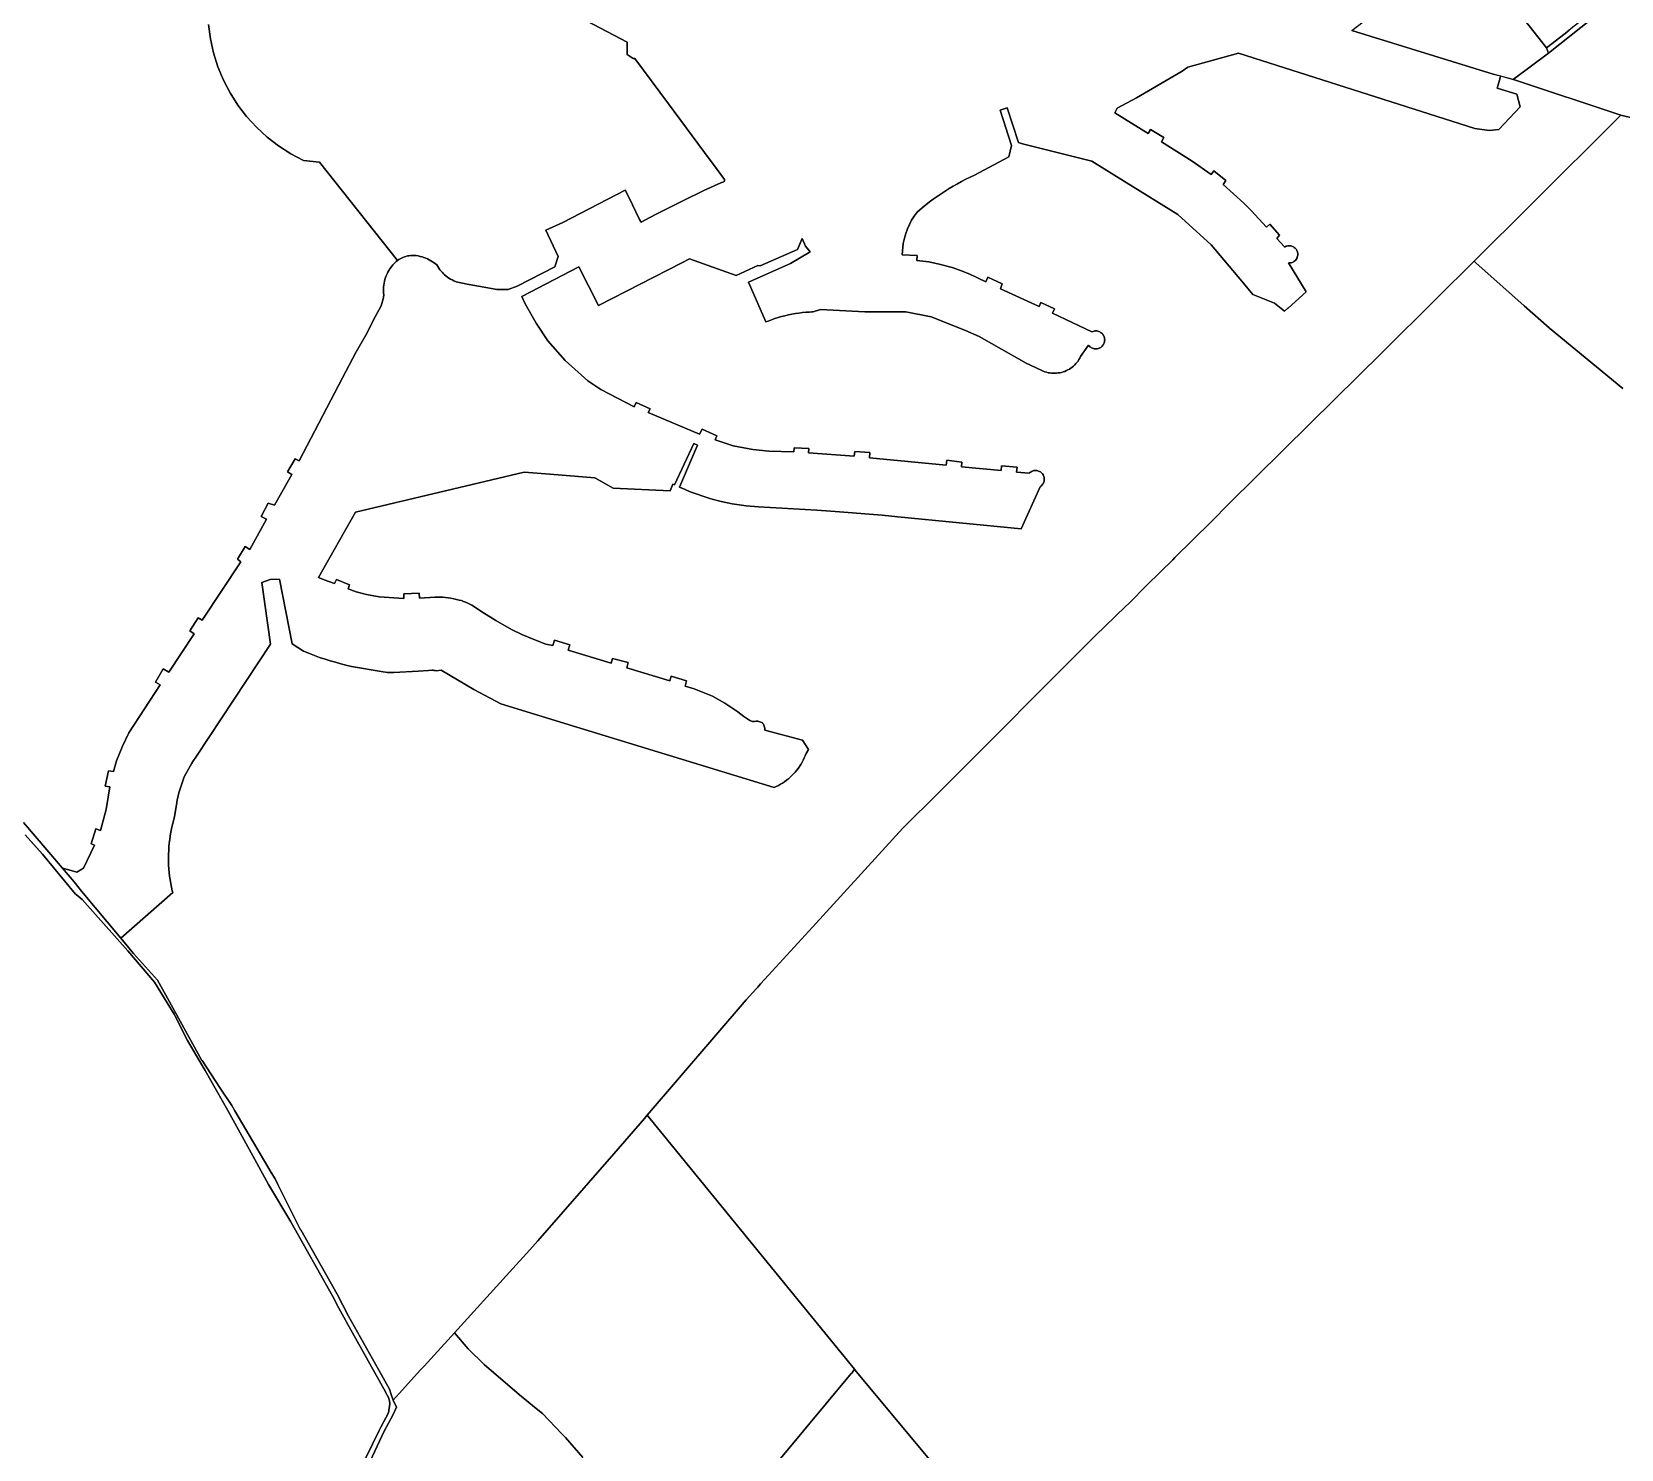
# Model space of a CAD drawing. Header units: metres. Extents: x 3 to 1005126, y 39 to 4383651.
# Drawn here: x 484757 to 486388, y 4368350 to 4369805 of the extents above; entities that cross this region are included whole.
import ezdxf

# ---------------------------------------------------------------- set-up
doc = ezdxf.new("R2010")
doc.units = ezdxf.units.M
doc.header["$MEASUREMENT"] = 0
doc.layers.add('TM_Llucmajor', color=7, linetype='Continuous')

msp = doc.modelspace()

# ---------------------------------------------------------------- linework, layer by layer
at = {"layer": 'TM_Llucmajor', "linetype": 'Continuous', "flags": 128}
for points in [[(486310.7, 4369788.2), (486227.1, 4369895.1), (486269.2, 4369927.7), (486320.8, 4369860.7), (486351.9, 4369820.5), (486334.1, 4369806.5), (486329.9, 4369803.2), (486310.7, 4369788.2)], [(486256.1, 4369761.5), (486111.1, 4369806), (486227.1, 4369895.1), (486310.7, 4369788.2), (486312.8, 4369782.8), (486276.8, 4369755.9), (486256.1, 4369761.5)], [(486445.4, 4369735.8), (486412.4, 4369713), (486387, 4369719.2), (486277.9, 4369755.6), (486276.8, 4369755.9), (486312.8, 4369782.8), (486357.8, 4369818.5), (486398.7, 4369847.5), (486439.6, 4369879.6), (486443.5, 4369875), (486514.4, 4369791.9), (486484.6, 4369768.3), (486460.3, 4369749.1), (486447, 4369738.7), (486445.4, 4369735.8)], [(486263.7, 4369759.5), (486276.8, 4369755.9), (486277.9, 4369755.6), (486387, 4369719.2), (486294.4, 4369626.8), (486236.7, 4369569.3), (486198.1, 4369531.2), (486142.1, 4369475.9), (486068.2, 4369402.9), (485985, 4369320.4), (485967.4, 4369302.7), (485966.8, 4369302.1), (485929.4, 4369265.3), (485927.3, 4369263.1), (485901.2, 4369237.2), (485882.3, 4369218.2), (485879, 4369215), (485847.7, 4369185), (485690.1, 4369027), (485687.4, 4369024.3), (485650.6, 4368987.6), (485561.6, 4368890.2), (485512.7, 4368836.8), (485512.7, 4368836.7), (485504.5, 4368827.8), (485501.5, 4368824.5), (485500.3, 4368823.2), (485489.8, 4368811.6), (485388, 4368693), (485385.3, 4368689.8), (485354, 4368653.5), (485275.9, 4368564), (485267.9, 4368554.9), (485250.4, 4368535.6), (485247.2, 4368532.2), (485247, 4368531.9), (485190.3, 4368469.7), (485159.3, 4368435.6), (485157.3, 4368433.4), (485155.6, 4368431.6), (485133.6, 4368407.4), (485127.4, 4368400.7), (485127.4, 4368400.8), (485125.5, 4368406.5), (485123.7, 4368412), (485112.3, 4368432.2), (485081.6, 4368486.8), (485070.2, 4368509.3), (485032.7, 4368575.3), (485032.5, 4368575.5), (485009.3, 4368621.8), (485006.4, 4368627.6), (485002.4, 4368634.4), (484965.1, 4368697.7), (484961.9, 4368703), (484950.1, 4368720.9), (484931.4, 4368749.1), (484931.3, 4368749.3), (484896, 4368813.1), (484885.7, 4368831.7), (484861.2, 4368858.9), (484848, 4368874.7), (484901.3, 4368921.7), (484900.9, 4368923.4), (484900.1, 4368927.1), (484899.3, 4368930.8), (484898.7, 4368934.5), (484898.2, 4368938.2), (484897.7, 4368942), (484897.4, 4368945.8), (484897.1, 4368949.5), (484897, 4368953.3), (484897, 4368957.1), (484897, 4368960.9), (484897.2, 4368964.7), (484897.4, 4368968.4), (484897.8, 4368972.2), (484898.3, 4368976), (484898.8, 4368979.7), (484899.5, 4368983.4), (484900.2, 4368987.1), (484903.1, 4368999.5), (484905.2, 4369011.4), (484906, 4369016.8), (484906.2, 4369017.6), (484907.7, 4369024), (484911.2, 4369035), (484913.1, 4369040.2), (484920.8, 4369054.2), (484922.1, 4369056), (484925.7, 4369061.5), (485001.6, 4369176.5), (484992.6, 4369239.8), (485001.2, 4369242.8), (485011, 4369243.2), (485023.8, 4369176.9), (485035.6, 4369169.2), (485041.6, 4369166.8), (485046.8, 4369164.8), (485052.1, 4369162.9), (485057.7, 4369161), (485063, 4369159.4), (485068.3, 4369157.8), (485073.7, 4369156.3), (485079.1, 4369154.9), (485084.6, 4369153.6), (485117.2, 4369148), (485119.8, 4369147.6), (485121.3, 4369147.4), (485125, 4369147.2), (485128.1, 4369147.3), (485153, 4369148.7), (485163.8, 4369149.3), (485167.3, 4369149.6), (485168.4, 4369149.6), (485169.4, 4369149.5), (485170.5, 4369149.4), (485171.6, 4369149.1), (485176.7, 4369149.9), (485210.4, 4369129.9), (485238, 4369115.1), (485316, 4369091.1), (485518.4, 4369029.2), (485520.6, 4369030.2), (485522.8, 4369031.3), (485525, 4369032.6), (485527, 4369033.8), (485529.1, 4369035.2), (485531.1, 4369036.7), (485533, 4369038.2), (485534.8, 4369039.8), (485536.6, 4369041.5), (485538.3, 4369043.3), (485540, 4369045.2), (485541.6, 4369047), (485543, 4369049), (485544.5, 4369051), (485545.8, 4369053.1), (485547, 4369055.3), (485548.2, 4369057.4), (485549.2, 4369059.7), (485550.2, 4369061.9), (485551.1, 4369064.2), (485553.8, 4369068.5), (485547.4, 4369077.9), (485508.8, 4369088.3), (485508.8, 4369089.3), (485508.8, 4369090.3), (485508.6, 4369091.4), (485508.3, 4369092.3), (485507.9, 4369093.3), (485507.4, 4369094.2), (485506.9, 4369095.1), (485506.5, 4369095.6), (485505.7, 4369096.1), (485504.7, 4369096.5), (485503.8, 4369096.9), (485502.8, 4369097.1), (485501.8, 4369097.3), (485500.8, 4369097.3), (485499.8, 4369097.3), (485498.3, 4369097), (485497.5, 4369097), (485496.6, 4369097.1), (485496.2, 4369097.1), (485495.3, 4369097.3), (485494.4, 4369097.6), (485493.5, 4369098), (485487.3, 4369102.2), (485481, 4369107.1), (485467.7, 4369115.9), (485455.1, 4369123), (485436.4, 4369130.6), (485427.1, 4369133.4), (485428.6, 4369138.8), (485412.6, 4369143.6), (485411.3, 4369138.8), (485367.4, 4369152.3), (485368.5, 4369157.5), (485352.4, 4369161.8), (485351.1, 4369156.8), (485307.1, 4369170.2), (485308.7, 4369175.8), (485293.2, 4369180.7), (485291.2, 4369175), (485284.3, 4369176.6), (485271.2, 4369181.7), (485259.4, 4369186.5), (485249, 4369191.6), (485232.9, 4369200.6), (485220.3, 4369208.6), (485208.3, 4369216.4), (485206.2, 4369217.5), (485204.1, 4369218.5), (485201.9, 4369219.5), (485199.7, 4369220.3), (485197.5, 4369221.1), (485195.3, 4369221.7), (485192.5, 4369222.4), (485189.7, 4369223.1), (485186.8, 4369223.6), (485184, 4369224), (485181.1, 4369224.3), (485178.2, 4369224.5), (485175.3, 4369224.6), (485172.4, 4369224.6), (485170.1, 4369224.6), (485154.5, 4369223.8), (485154.1, 4369228.6), (485138.4, 4369228.1), (485138.4, 4369223.2), (485113.1, 4369224.9), (485100.1, 4369227.5), (485089.5, 4369230.2), (485081.4, 4369233.1), (485082.7, 4369237.3), (485069.4, 4369242.8), (485067.2, 4369238.6), (485056.8, 4369242.5), (485050.9, 4369244.9), (485088.9, 4369311.9), (485262, 4369353), (485288.3, 4369351), (485334.4, 4369347.2), (485353.2, 4369336.5), (485411.7, 4369333.8), (485414.6, 4369340.7), (485416.2, 4369339.9), (485436, 4369382.3), (485439.6, 4369380.8), (485421.3, 4369337.6), (485427.1, 4369335), (485432.2, 4369332.9), (485439.5, 4369330.2), (485445.2, 4369328.2), (485453.6, 4369325.7), (485464, 4369322.9), (485475.3, 4369320.5), (485489.8, 4369318.3), (485502.5, 4369317.2), (485562.3, 4369313.8), (485571.8, 4369313.2), (485585.6, 4369312.3), (485598.8, 4369311.3), (485611.3, 4369310.3), (485629.1, 4369308.8), (485645.4, 4369307.2), (485771.7, 4369294.7), (485791.3, 4369338), (485792.1, 4369338.6), (485792.9, 4369339.2), (485793.5, 4369340), (485794.1, 4369340.8), (485794.6, 4369341.6), (485795, 4369342.6), (485795.3, 4369343.5), (485795.5, 4369344.5), (485795.6, 4369345.5), (485795.5, 4369346.5), (485795.4, 4369347.5), (485795.2, 4369348.5), (485794.8, 4369349.4), (485794.3, 4369350.3), (485793.8, 4369351.1), (485793.1, 4369351.9), (485792.4, 4369352.6), (485791.6, 4369353.2), (485790.7, 4369353.7), (485789.8, 4369354.1), (485788.9, 4369354.4), (485787.9, 4369354.6), (485786.9, 4369354.7), (485785.9, 4369354.6), (485784.9, 4369354.5), (485784, 4369354.3), (485783, 4369353.9), (485782.1, 4369353.4), (485781.3, 4369352.9), (485780.5, 4369352.2), (485780.2, 4369352), (485767.2, 4369353.1), (485767.6, 4369358), (485751.8, 4369359.5), (485751.2, 4369354.8), (485710.8, 4369358.5), (485710.9, 4369363.3), (485695.5, 4369365.1), (485694.8, 4369360.2), (485616.2, 4369367.8), (485616.5, 4369373), (485601.3, 4369374.3), (485600.6, 4369369.2), (485553.8, 4369372.6), (485554, 4369377.3), (485538.8, 4369377.9), (485538.6, 4369373.7), (485512.9, 4369374.5), (485496.6, 4369376.2), (485476.5, 4369379.8), (485457.8, 4369386), (485459.6, 4369390.2), (485444.4, 4369397), (485441.8, 4369392), (485389.3, 4369414), (485391.2, 4369418), (485376.8, 4369424.3), (485374.7, 4369420), (485340.7, 4369437.8), (485327.2, 4369446.5), (485303.9, 4369467.6), (485286.2, 4369487.8), (485274.3, 4369505.8), (485263, 4369525.7), (485260.8, 4369530.2), (485259.4, 4369533.3), (485318, 4369563.6), (485338.1, 4369524), (485423.6, 4369567.6), (485431.6, 4369571.7), (485479.6, 4369554.7), (485501.6, 4369565.1), (485504.1, 4369564.8), (485542.3, 4369581.5), (485547, 4369592.6), (485550.7, 4369584.8), (485555.2, 4369578.9), (485535.2, 4369567), (485492.2, 4369547.9), (485510, 4369507.1), (485512.2, 4369508), (485515.6, 4369509.3), (485519, 4369510.5), (485522.5, 4369511.6), (485526, 4369512.6), (485529.5, 4369513.5), (485533.1, 4369514.4), (485536.6, 4369515.1), (485540.2, 4369515.7), (485543.8, 4369516.2), (485547.4, 4369516.7), (485551.1, 4369517), (485554.7, 4369517.2), (485557, 4369517.3), (485558.3, 4369517.3), (485566.1, 4369519.7), (485611.3, 4369517.6), (485653.5, 4369517.6), (485679.5, 4369512.3), (485714.8, 4369498.4), (485728.7, 4369492.3), (485777.1, 4369464.8), (485792.9, 4369457.3), (485794.5, 4369456.6), (485796.1, 4369456), (485797.8, 4369455.4), (485799.5, 4369455), (485801.2, 4369454.7), (485802.9, 4369454.5), (485804.7, 4369454.4), (485806.4, 4369454.4), (485808.2, 4369454.5), (485809.9, 4369454.7), (485811.6, 4369455), (485813.3, 4369455.3), (485815, 4369455.8), (485816.6, 4369456.4), (485818.2, 4369457.1), (485819.8, 4369457.9), (485821.3, 4369458.7), (485822.8, 4369459.7), (485824.2, 4369460.7), (485825.5, 4369461.8), (485826.8, 4369463), (485828, 4369464.3), (485829.1, 4369465.6), (485830.2, 4369467), (485831.1, 4369468.5), (485832, 4369470), (485832.8, 4369471.6), (485841, 4369483.2), (485841.7, 4369482.4), (485842.4, 4369481.7), (485843.2, 4369481.1), (485844, 4369480.6), (485845, 4369480.1), (485845.9, 4369479.8), (485846.9, 4369479.6), (485847.8, 4369479.5), (485848.8, 4369479.5), (485849.8, 4369479.6), (485850.8, 4369479.8), (485851.8, 4369480.1), (485852.7, 4369480.5), (485853.5, 4369481), (485854.3, 4369481.6), (485855, 4369482.3), (485855.7, 4369483.1), (485856.2, 4369483.9), (485856.7, 4369484.8), (485857.1, 4369485.7), (485857.4, 4369486.7), (485857.5, 4369487.7), (485857.6, 4369488.7), (485857.5, 4369489.7), (485857.3, 4369490.9), (485857, 4369491.8), (485856.6, 4369492.8), (485856.1, 4369493.6), (485855.5, 4369494.4), (485854.9, 4369495.2), (485854.1, 4369495.8), (485853.3, 4369496.4), (485852.4, 4369496.9), (485851.5, 4369497.3), (485850.5, 4369497.6), (485849.6, 4369497.8), (485848.6, 4369497.8), (485847.6, 4369497.8), (485846.6, 4369497.7), (485845.6, 4369497.4), (485844.5, 4369497), (485804.1, 4369516), (485806.1, 4369520.7), (485791.9, 4369527.2), (485790.2, 4369522.9), (485750.7, 4369541.2), (485752.5, 4369546.2), (485737.6, 4369553.2), (485735.5, 4369548.4), (485719.3, 4369556), (485709.7, 4369559.8), (485700.9, 4369562.9), (485687.7, 4369566.5), (485677, 4369568.6), (485664.7, 4369570), (485665.2, 4369575.2), (485649.6, 4369576.1), (485650.8, 4369587.7), (485652, 4369593), (485653.4, 4369597.8), (485655.1, 4369602.5), (485657.2, 4369607.1), (485659.5, 4369611.5), (485662.2, 4369615.7), (485665.1, 4369619.8), (485670.2, 4369624.1), (485674, 4369627.2), (485677.8, 4369630.2), (485681.7, 4369633.1), (485685.7, 4369635.9), (485689.8, 4369638.7), (485693.9, 4369641.4), (485698, 4369644), (485702.2, 4369646.5), (485706.5, 4369648.9), (485710.8, 4369651.2), (485715.1, 4369653.5), (485719.5, 4369655.6), (485723.9, 4369657.7), (485759.3, 4369676.4), (485761.9, 4369688.3), (485750.2, 4369724.4), (485757.5, 4369726.8), (485769.1, 4369691.1), (485773.3, 4369690), (485797.9, 4369683.8), (485844.5, 4369672), (485879.7, 4369650.1), (485932.6, 4369617.3), (485966.7, 4369586.2), (485998.1, 4369548.9), (486009.7, 4369535.1), (486031.8, 4369526.5), (486042.1, 4369518), (486045.6, 4369521.1), (486045.7, 4369521.2), (486064.4, 4369538), (486046, 4369567.6), (486047, 4369567.6), (486048, 4369567.7), (486049, 4369567.8), (486049.9, 4369568.2), (486050.8, 4369568.5), (486051.7, 4369569), (486052.5, 4369569.7), (486053.2, 4369570.3), (486053.9, 4369571.1), (486054.4, 4369571.9), (486054.9, 4369572.8), (486055.2, 4369573.7), (486055.5, 4369574.7), (486055.6, 4369575.7), (486055.7, 4369576.7), (486055.6, 4369577.7), (486055.4, 4369578.7), (486055.1, 4369579.6), (486054.7, 4369580.5), (486054.2, 4369581.4), (486053.6, 4369582.2), (486052.9, 4369582.9), (486052.1, 4369583.6), (486051.3, 4369584.1), (486050.4, 4369584.6), (486049.5, 4369584.9), (486048.5, 4369585.2), (486047.5, 4369585.3), (486046.5, 4369585.3), (486045.5, 4369585.2), (486044.5, 4369585), (486043.6, 4369584.7), (486042.7, 4369584.3), (486042.2, 4369584), (486034, 4369592.8), (486037, 4369596.1), (486027, 4369607.3), (486023.4, 4369604.3), (486007.7, 4369621.3), (486000.3, 4369628.9), (485979.2, 4369648.1), (485982, 4369652.4), (485969.6, 4369662.2), (485966.7, 4369658.4), (485947.4, 4369672), (485915.7, 4369691.9), (485918.1, 4369696.5), (485904.5, 4369704.5), (485902, 4369700.5), (485868, 4369721.6), (485870.2, 4369726.5), (485890.1, 4369737.2), (485937, 4369764.5), (485942.8, 4369768.6), (485994.8, 4369783), (486237.2, 4369705.5), (486252.1, 4369703.4), (486261.8, 4369704.5), (486283.8, 4369727.7), (486280.4, 4369740.7), (486260.3, 4369747), (486261.3, 4369750.5), (486263.2, 4369757.5), (486263.7, 4369759.5)], [(485441, 4368202.5), (485427.2, 4368223), (485597.6, 4368427.9), (485598, 4368428.3), (485600.7, 4368432.3), (485602.4, 4368430.2), (485703.7, 4368308.6), (485699.3, 4368306.4), (485698.5, 4368305.5), (485697.9, 4368304.8), (485618.6, 4368210.5), (485617.8, 4368209.4), (485604.7, 4368192.7), (485565.4, 4368146.8), (485563.6, 4368144.7), (485562.8, 4368143.8), (485518.5, 4368084.7), (485462.5, 4368167.9), (485441, 4368202.5)]]:
    msp.add_lwpolyline(points, close=True, dxfattribs=at)
for points in [[(486111.1, 4369806), (486256.1, 4369761.5), (486263.7, 4369759.5), (486263.2, 4369757.5), (486261.3, 4369750.5), (486260.3, 4369747), (486280.4, 4369740.7), (486283.8, 4369727.7), (486261.8, 4369704.5), (486252.1, 4369703.4), (486237.2, 4369705.5), (485994.8, 4369783), (485942.8, 4369768.6), (485937, 4369764.5), (485890.1, 4369737.2), (485870.2, 4369726.5), (485868, 4369721.6), (485902, 4369700.5), (485904.5, 4369704.5), (485918.1, 4369696.5), (485915.7, 4369691.9), (485947.4, 4369672), (485966.7, 4369658.4), (485969.6, 4369662.2), (485982, 4369652.4), (485979.2, 4369648.1), (486000.3, 4369628.9), (486007.7, 4369621.3), (486023.4, 4369604.3), (486027, 4369607.3), (486037, 4369596.1), (486034, 4369592.8), (486042.2, 4369584), (486042.7, 4369584.3), (486043.6, 4369584.7), (486044.5, 4369585), (486045.5, 4369585.2), (486046.5, 4369585.3), (486047.5, 4369585.3), (486048.5, 4369585.2), (486049.5, 4369584.9), (486050.4, 4369584.6), (486051.3, 4369584.1), (486052.1, 4369583.6), (486052.9, 4369582.9), (486053.6, 4369582.2), (486054.2, 4369581.4), (486054.7, 4369580.5), (486055.1, 4369579.6), (486055.4, 4369578.7), (486055.6, 4369577.7), (486055.7, 4369576.7), (486055.6, 4369575.7), (486055.5, 4369574.7), (486055.2, 4369573.7), (486054.9, 4369572.8), (486054.4, 4369571.9), (486053.9, 4369571.1), (486053.2, 4369570.3), (486052.5, 4369569.7), (486051.7, 4369569), (486050.8, 4369568.5), (486049.9, 4369568.2), (486049, 4369567.8), (486048, 4369567.7), (486047, 4369567.6), (486046, 4369567.6), (486064.4, 4369538), (486045.7, 4369521.2), (486045.6, 4369521.1), (486042.1, 4369518), (486031.8, 4369526.5), (486009.7, 4369535.1), (485998.1, 4369548.9), (485966.7, 4369586.2), (485932.6, 4369617.3), (485879.7, 4369650.1), (485844.5, 4369672), (485797.9, 4369683.8), (485773.3, 4369690), (485769.1, 4369691.1), (485757.5, 4369726.8), (485750.2, 4369724.4), (485761.9, 4369688.3), (485759.3, 4369676.4), (485723.9, 4369657.7), (485719.5, 4369655.6), (485715.1, 4369653.5), (485710.8, 4369651.2), (485706.5, 4369648.9), (485702.2, 4369646.5), (485698, 4369644), (485693.9, 4369641.4), (485689.8, 4369638.7), (485685.7, 4369635.9), (485681.7, 4369633.1), (485677.8, 4369630.2), (485674, 4369627.2), (485670.2, 4369624.1), (485665.1, 4369619.8), (485662.2, 4369615.7), (485659.5, 4369611.5), (485657.2, 4369607.1), (485655.1, 4369602.5), (485653.4, 4369597.8), (485652, 4369593), (485650.8, 4369587.7), (485649.6, 4369576.1), (485665.2, 4369575.2), (485664.7, 4369570), (485677, 4369568.6), (485687.7, 4369566.5), (485700.9, 4369562.9), (485709.7, 4369559.8), (485719.3, 4369556), (485735.5, 4369548.4), (485737.6, 4369553.2), (485752.5, 4369546.2), (485750.7, 4369541.2), (485790.2, 4369522.9), (485791.9, 4369527.2), (485806.1, 4369520.7), (485804.1, 4369516), (485844.5, 4369497), (485845.6, 4369497.4), (485846.6, 4369497.7), (485847.6, 4369497.8), (485848.6, 4369497.8), (485849.6, 4369497.8), (485850.5, 4369497.6), (485851.5, 4369497.3), (485852.4, 4369496.9), (485853.3, 4369496.4), (485854.1, 4369495.8), (485854.9, 4369495.2), (485855.5, 4369494.4), (485856.1, 4369493.6), (485856.6, 4369492.8), (485857, 4369491.8), (485857.3, 4369490.9), (485857.5, 4369489.7), (485857.6, 4369488.7), (485857.5, 4369487.7), (485857.4, 4369486.7), (485857.1, 4369485.7), (485856.7, 4369484.8), (485856.2, 4369483.9), (485855.7, 4369483.1), (485855, 4369482.3), (485854.3, 4369481.6), (485853.5, 4369481), (485852.7, 4369480.5), (485851.8, 4369480.1), (485850.8, 4369479.8), (485849.8, 4369479.6), (485848.8, 4369479.5), (485847.8, 4369479.5), (485846.9, 4369479.6), (485845.9, 4369479.8), (485845, 4369480.1), (485844, 4369480.6), (485843.2, 4369481.1), (485842.4, 4369481.7), (485841.7, 4369482.4), (485841, 4369483.2), (485832.8, 4369471.6), (485832, 4369470), (485831.1, 4369468.5), (485830.2, 4369467), (485829.1, 4369465.6), (485828, 4369464.3), (485826.8, 4369463), (485825.5, 4369461.8), (485824.2, 4369460.7), (485822.8, 4369459.7), (485821.3, 4369458.7), (485819.8, 4369457.9), (485818.2, 4369457.1), (485816.6, 4369456.4), (485815, 4369455.8), (485813.3, 4369455.3), (485811.6, 4369455), (485809.9, 4369454.7), (485808.2, 4369454.5), (485806.4, 4369454.4), (485804.7, 4369454.4), (485802.9, 4369454.5), (485801.2, 4369454.7), (485799.5, 4369455), (485797.8, 4369455.4), (485796.1, 4369456), (485794.5, 4369456.6), (485792.9, 4369457.3), (485777.1, 4369464.8), (485728.7, 4369492.3), (485714.8, 4369498.4), (485679.5, 4369512.3), (485653.5, 4369517.6), (485611.3, 4369517.6), (485566.1, 4369519.7), (485558.3, 4369517.3), (485557, 4369517.3), (485554.7, 4369517.2), (485551.1, 4369517), (485547.4, 4369516.7), (485543.8, 4369516.2), (485540.2, 4369515.7), (485536.6, 4369515.1), (485533.1, 4369514.4), (485529.5, 4369513.5), (485526, 4369512.6), (485522.5, 4369511.6), (485519, 4369510.5), (485515.6, 4369509.3), (485512.2, 4369508), (485510, 4369507.1), (485492.2, 4369547.9), (485535.2, 4369567), (485555.2, 4369578.9), (485550.7, 4369584.8), (485547, 4369592.6), (485542.3, 4369581.5), (485504.1, 4369564.8), (485501.6, 4369565.1), (485479.6, 4369554.7), (485431.6, 4369571.7), (485423.6, 4369567.6), (485338.1, 4369524), (485318, 4369563.6), (485259.4, 4369533.3), (485260.8, 4369530.2), (485263, 4369525.7), (485274.3, 4369505.8), (485286.2, 4369487.8), (485303.9, 4369467.6), (485327.2, 4369446.5), (485340.7, 4369437.8), (485374.7, 4369420), (485376.8, 4369424.3), (485391.2, 4369418), (485389.3, 4369414), (485441.8, 4369392), (485444.4, 4369397), (485459.6, 4369390.2), (485457.8, 4369386), (485476.5, 4369379.8), (485496.6, 4369376.2), (485512.9, 4369374.5), (485538.6, 4369373.7), (485538.8, 4369377.9), (485554, 4369377.3), (485553.8, 4369372.6), (485600.6, 4369369.2), (485601.3, 4369374.3), (485616.5, 4369373), (485616.2, 4369367.8), (485694.8, 4369360.2), (485695.5, 4369365.1), (485710.9, 4369363.3), (485710.8, 4369358.5), (485751.2, 4369354.8), (485751.8, 4369359.5), (485767.6, 4369358), (485767.2, 4369353.1), (485780.2, 4369352), (485780.5, 4369352.2), (485781.3, 4369352.9), (485782.1, 4369353.4), (485783, 4369353.9), (485784, 4369354.3), (485784.9, 4369354.5), (485785.9, 4369354.6), (485786.9, 4369354.7), (485787.9, 4369354.6), (485788.9, 4369354.4), (485789.8, 4369354.1), (485790.7, 4369353.7), (485791.6, 4369353.2), (485792.4, 4369352.6), (485793.1, 4369351.9), (485793.8, 4369351.1), (485794.3, 4369350.3), (485794.8, 4369349.4), (485795.2, 4369348.5), (485795.4, 4369347.5), (485795.5, 4369346.5), (485795.6, 4369345.5), (485795.5, 4369344.5), (485795.3, 4369343.5), (485795, 4369342.6), (485794.6, 4369341.6), (485794.1, 4369340.8), (485793.5, 4369340), (485792.9, 4369339.2), (485792.1, 4369338.6), (485791.3, 4369338), (485771.7, 4369294.7), (485645.4, 4369307.2), (485629.1, 4369308.8), (485611.3, 4369310.3), (485598.8, 4369311.3), (485585.6, 4369312.3), (485571.8, 4369313.2), (485562.3, 4369313.8), (485502.5, 4369317.2), (485489.8, 4369318.3), (485475.3, 4369320.5), (485464, 4369322.9), (485453.6, 4369325.7), (485445.2, 4369328.2), (485439.5, 4369330.2), (485432.2, 4369332.9), (485427.1, 4369335), (485421.3, 4369337.6), (485439.6, 4369380.8), (485436, 4369382.3), (485416.2, 4369339.9), (485414.6, 4369340.7), (485411.7, 4369333.8), (485353.2, 4369336.5), (485334.4, 4369347.2), (485288.3, 4369351), (485262, 4369353), (485088.9, 4369311.9), (485050.9, 4369244.9), (485056.8, 4369242.5), (485067.2, 4369238.6), (485069.4, 4369242.8), (485082.7, 4369237.3), (485081.4, 4369233.1), (485089.5, 4369230.2), (485100.1, 4369227.5), (485113.1, 4369224.9), (485138.4, 4369223.2), (485138.4, 4369228.1), (485154.1, 4369228.6), (485154.5, 4369223.8), (485170.1, 4369224.6), (485172.4, 4369224.6), (485175.3, 4369224.6), (485178.2, 4369224.5), (485181.1, 4369224.3), (485184, 4369224), (485186.8, 4369223.6), (485189.7, 4369223.1), (485192.5, 4369222.4), (485195.3, 4369221.7), (485197.5, 4369221.1), (485199.7, 4369220.3), (485201.9, 4369219.5), (485204.1, 4369218.5), (485206.2, 4369217.5), (485208.3, 4369216.4), (485220.3, 4369208.6), (485232.9, 4369200.6), (485249, 4369191.6), (485259.4, 4369186.5), (485271.2, 4369181.7), (485284.3, 4369176.6), (485291.2, 4369175), (485293.2, 4369180.7), (485308.7, 4369175.8), (485307.1, 4369170.2), (485351.1, 4369156.8), (485352.4, 4369161.8), (485368.5, 4369157.5), (485367.4, 4369152.3), (485411.3, 4369138.8), (485412.6, 4369143.6), (485428.6, 4369138.8), (485427.1, 4369133.4), (485436.4, 4369130.6), (485455.1, 4369123), (485467.7, 4369115.9), (485481, 4369107.1), (485487.3, 4369102.2), (485493.5, 4369098), (485494.4, 4369097.6), (485495.3, 4369097.3), (485496.2, 4369097.1), (485496.6, 4369097.1), (485497.5, 4369097), (485498.3, 4369097), (485499.8, 4369097.3), (485500.8, 4369097.3), (485501.8, 4369097.3), (485502.8, 4369097.1), (485503.8, 4369096.9), (485504.7, 4369096.5), (485505.7, 4369096.1), (485506.5, 4369095.6), (485506.9, 4369095.1), (485507.4, 4369094.2), (485507.9, 4369093.3), (485508.3, 4369092.3), (485508.6, 4369091.4), (485508.8, 4369090.3), (485508.8, 4369089.3), (485508.8, 4369088.3), (485547.4, 4369077.9), (485553.8, 4369068.5), (485551.1, 4369064.2), (485550.2, 4369061.9), (485549.2, 4369059.7), (485548.2, 4369057.4), (485547, 4369055.3), (485545.8, 4369053.1), (485544.5, 4369051), (485543, 4369049), (485541.6, 4369047), (485540, 4369045.2), (485538.3, 4369043.3), (485536.6, 4369041.5), (485534.8, 4369039.8), (485533, 4369038.2), (485531.1, 4369036.7), (485529.1, 4369035.2), (485527, 4369033.8), (485525, 4369032.6), (485522.8, 4369031.3), (485520.6, 4369030.2), (485518.4, 4369029.2), (485316, 4369091.1), (485238, 4369115.1), (485210.4, 4369129.9), (485176.7, 4369149.9), (485171.6, 4369149.1), (485170.5, 4369149.4), (485169.4, 4369149.5), (485168.4, 4369149.6), (485167.3, 4369149.6), (485163.8, 4369149.3), (485153, 4369148.7), (485128.1, 4369147.3), (485125, 4369147.2), (485121.3, 4369147.4), (485119.8, 4369147.6), (485117.2, 4369148), (485084.6, 4369153.6), (485079.1, 4369154.9), (485073.7, 4369156.3), (485068.3, 4369157.8), (485063, 4369159.4), (485057.7, 4369161), (485052.1, 4369162.9), (485046.8, 4369164.8), (485041.6, 4369166.8), (485035.6, 4369169.2), (485023.8, 4369176.9), (485011, 4369243.2), (485001.2, 4369242.8), (484992.6, 4369239.8), (485001.6, 4369176.5), (484925.7, 4369061.5), (484922.1, 4369056), (484920.8, 4369054.2), (484913.1, 4369040.2), (484911.2, 4369035), (484907.7, 4369024), (484906.2, 4369017.6), (484906, 4369016.8), (484905.2, 4369011.4), (484903.1, 4368999.5), (484900.2, 4368987.1), (484899.5, 4368983.4), (484898.8, 4368979.7), (484898.3, 4368976), (484897.8, 4368972.2), (484897.4, 4368968.4), (484897.2, 4368964.7), (484897, 4368960.9), (484897, 4368957.1), (484897, 4368953.3), (484897.1, 4368949.5), (484897.4, 4368945.8), (484897.7, 4368942), (484898.2, 4368938.2), (484898.7, 4368934.5), (484899.3, 4368930.8), (484900.1, 4368927.1), (484900.9, 4368923.4), (484901.3, 4368921.7), (484848, 4368874.7), (484848, 4368874.7), (484807.8, 4368922.8), (484800.1, 4368932.5), (484796, 4368937.3), (484788.1, 4368946.6), (484794.7, 4368944.8), (484802.8, 4368942.6), (484809.8, 4368946.6), (484821.2, 4368970.3), (484817.7, 4368971.7), (484822.3, 4368987), (484827.4, 4368985.2), (484833.1, 4369006.8), (484836.9, 4369030.1), (484832.1, 4369030.8), (484835.6, 4369046.4), (484840.6, 4369045.6), (484843.7, 4369056.8), (484849.7, 4369071.9), (484856.2, 4369085.5), (484888.5, 4369134.6), (484883.5, 4369137.5), (484891.4, 4369151.1), (484897.2, 4369147.7), (484923.2, 4369187.2), (484919, 4369190.2), (484927.5, 4369203.5), (484931.7, 4369200.9), (484971.3, 4369260.9), (484967.7, 4369263.7), (484975.7, 4369276.6), (484980.4, 4369273.6), (484997.7, 4369304.6), (484992.2, 4369307.4), (484999.4, 4369321.1), (485005.7, 4369318.9), (485023.4, 4369350.4), (485019.2, 4369353.2), (485026.8, 4369366.7), (485030.9, 4369364.4), (485075.5, 4369449.9), (485089.3, 4369475.9), (485099.3, 4369493.6), (485109.4, 4369513), (485115.2, 4369523.7), (485117.3, 4369530.8), (485117.9, 4369534.7), (485117.6, 4369537), (485117.5, 4369539), (485117.5, 4369541), (485117.6, 4369542.9), (485117.8, 4369544.9), (485118.2, 4369546.9), (485118.5, 4369548.8), (485119.1, 4369550.7), (485119.7, 4369552.6), (485120.3, 4369554.4), (485121.2, 4369556.4), (485122.1, 4369558.2), (485123.1, 4369559.9), (485124.1, 4369561.6), (485125.3, 4369563.2), (485127.2, 4369565.6), (485128.2, 4369566.8), (485129.4, 4369568), (485130.6, 4369569.1), (485131.8, 4369570.1), (485133.2, 4369571), (485134.6, 4369571.9), (485136, 4369572.6), (485137.5, 4369573.3), (485139, 4369573.9), (485140.5, 4369574.4), (485142.1, 4369574.8), (485143.7, 4369575), (485145.3, 4369575.2), (485147, 4369575.3), (485148.6, 4369575.3), (485150.2, 4369575.2), (485151.2, 4369575.1), (485153.2, 4369574.8), (485155.2, 4369574.4), (485157.1, 4369573.9), (485159, 4369573.3), (485160.9, 4369572.5), (485162.8, 4369571.8), (485164.6, 4369570.9), (485166.3, 4369569.9), (485168, 4369568.9), (485169.7, 4369567.7), (485170.9, 4369566.8), (485172.4, 4369565.6), (485173.3, 4369563.9), (485174.4, 4369562.3), (485175.5, 4369560.7), (485176.7, 4369559.2), (485178, 4369557.8), (485179.3, 4369556.4), (485180.2, 4369555.6), (485181.6, 4369554.4), (485183.2, 4369553.2), (485184.7, 4369552.1), (485186.4, 4369551.1), (485188.1, 4369550.2), (485189.8, 4369549.4), (485192.2, 4369548.4), (485203.5, 4369545.7), (485220.9, 4369542.8), (485234, 4369540.5), (485245.6, 4369540.3), (485254.8, 4369543.7), (485293.3, 4369563.6), (485296.7, 4369574.2), (485284, 4369601.1), (485301.5, 4369609), (485365.7, 4369642.2), (485369.2, 4369635), (485380.4, 4369612.3), (485381.8, 4369609.6), (485391, 4369614.3), (485398.1, 4369618), (485424.8, 4369631.5), (485446.3, 4369641.9), (485463.6, 4369649.8), (485466.7, 4369651), (485467, 4369651.3), (485467.3, 4369651.6), (485467.5, 4369652), (485467.5, 4369652.5), (485467.5, 4369652.9), (485467.4, 4369653.2), (485456.1, 4369668.5), (485452.8, 4369673), (485409.9, 4369730.9), (485375.6, 4369777.3), (485373.6, 4369777.3), (485367.7, 4369781.5), (485367.7, 4369786.5), (485367.7, 4369794.1), (485264, 4369848.9)], [(485264, 4369848.9), (485367.7, 4369794.1), (485367.7, 4369786.5), (485367.7, 4369781.5), (485373.6, 4369777.3), (485375.6, 4369777.3), (485409.9, 4369730.9), (485452.8, 4369673), (485456.1, 4369668.5), (485467.4, 4369653.2), (485467.5, 4369652.9), (485467.5, 4369652.5), (485467.5, 4369652), (485467.3, 4369651.6), (485467, 4369651.3), (485466.7, 4369651), (485463.6, 4369649.8), (485446.3, 4369641.9), (485424.8, 4369631.5), (485398.1, 4369618), (485391, 4369614.3), (485381.8, 4369609.6), (485380.4, 4369612.3), (485369.2, 4369635), (485365.7, 4369642.2), (485301.5, 4369609), (485284, 4369601.1), (485296.7, 4369574.2), (485293.3, 4369563.6), (485254.8, 4369543.7), (485245.6, 4369540.3), (485234, 4369540.5), (485220.9, 4369542.8), (485203.5, 4369545.7), (485192.2, 4369548.4), (485189.8, 4369549.4), (485188.1, 4369550.2), (485186.4, 4369551.1), (485184.7, 4369552.1), (485183.2, 4369553.2), (485181.6, 4369554.4), (485180.2, 4369555.6), (485179.3, 4369556.4), (485178, 4369557.8), (485176.7, 4369559.2), (485175.5, 4369560.7), (485174.4, 4369562.3), (485173.3, 4369563.9), (485172.4, 4369565.6), (485170.9, 4369566.8), (485169.7, 4369567.7), (485168, 4369568.9), (485166.3, 4369569.9), (485164.6, 4369570.9), (485162.8, 4369571.8), (485160.9, 4369572.5), (485159, 4369573.3), (485157.1, 4369573.9), (485155.2, 4369574.4), (485153.2, 4369574.8), (485151.2, 4369575.1), (485150.2, 4369575.2), (485148.6, 4369575.3), (485147, 4369575.3), (485145.3, 4369575.2), (485143.7, 4369575), (485142.1, 4369574.8), (485140.5, 4369574.4), (485139, 4369573.9), (485137.5, 4369573.3), (485136, 4369572.6), (485134.6, 4369571.9), (485133.2, 4369571), (485131.8, 4369570.1), (485131.8, 4369570.1), (485052, 4369671), (485035.6, 4369672.8), (485022.4, 4369679.7), (485009.9, 4369687.7), (484998.1, 4369696.7), (484987.2, 4369706.8), (484977.2, 4369717.8), (484968.2, 4369729.6), (484960.2, 4369742.1), (484953.4, 4369755.3), (484947.7, 4369769), (484943.2, 4369783.2), (484940.1, 4369797.7), (484938.2, 4369812.4)], [(486357.8, 4369818.5), (486312.8, 4369782.8), (486310.7, 4369788.2), (486329.9, 4369803.2), (486334.1, 4369806.5)], [(484938.2, 4369812.4), (484940.1, 4369797.7), (484943.2, 4369783.2), (484947.7, 4369769), (484953.4, 4369755.3), (484960.2, 4369742.1), (484968.2, 4369729.6), (484977.2, 4369717.8), (484987.2, 4369706.8), (484998.1, 4369696.7), (485009.9, 4369687.7), (485022.4, 4369679.7), (485035.6, 4369672.8), (485052, 4369671), (485131.8, 4369570.1), (485130.6, 4369569.1), (485129.4, 4369568), (485128.2, 4369566.8), (485127.2, 4369565.6), (485125.3, 4369563.2), (485124.1, 4369561.6), (485123.1, 4369559.9), (485122.1, 4369558.2), (485121.2, 4369556.4), (485120.3, 4369554.4), (485119.7, 4369552.6), (485119.1, 4369550.7), (485118.5, 4369548.8), (485118.2, 4369546.9), (485117.8, 4369544.9), (485117.6, 4369542.9), (485117.5, 4369541), (485117.5, 4369539), (485117.6, 4369537), (485117.9, 4369534.7), (485117.3, 4369530.8), (485115.2, 4369523.7), (485109.4, 4369513), (485099.3, 4369493.6), (485089.3, 4369475.9), (485075.5, 4369449.9), (485030.9, 4369364.4), (485026.8, 4369366.7), (485019.2, 4369353.2), (485023.4, 4369350.4), (485005.7, 4369318.9), (484999.4, 4369321.1), (484992.2, 4369307.4), (484997.7, 4369304.6), (484980.4, 4369273.6), (484975.7, 4369276.6), (484967.7, 4369263.7), (484971.3, 4369260.9), (484931.7, 4369200.9), (484927.5, 4369203.5), (484919, 4369190.2), (484923.2, 4369187.2), (484897.2, 4369147.7), (484891.4, 4369151.1), (484883.5, 4369137.5), (484888.5, 4369134.6), (484856.2, 4369085.5), (484849.7, 4369071.9), (484843.7, 4369056.8), (484840.6, 4369045.6), (484835.6, 4369046.4), (484832.1, 4369030.8), (484836.9, 4369030.1), (484833.1, 4369006.8), (484827.4, 4368985.2), (484822.3, 4368987), (484817.7, 4368971.7), (484821.2, 4368970.3), (484809.8, 4368946.6), (484802.8, 4368942.6), (484794.7, 4368944.8), (484788.1, 4368946.6), (484788.1, 4368946.6), (484748.2, 4368993.3)], [(486389.2, 4369438.7), (486314, 4369500.8), (486313.5, 4369501.2), (486288.1, 4369523.6), (486238.4, 4369567.7), (486238, 4369568.1), (486238, 4369568.1), (486236.7, 4369569.3), (486294.4, 4369626.8), (486387, 4369719.2), (486412.4, 4369713)], [(485703.7, 4368308.6), (485602.4, 4368430.2), (485600.7, 4368432.3), (485480.7, 4368579.4), (485480.7, 4368579.4), (485388, 4368693), (485489.8, 4368811.6), (485500.3, 4368823.2), (485501.5, 4368824.5), (485504.5, 4368827.8), (485512.7, 4368836.7), (485512.7, 4368836.8), (485561.6, 4368890.2), (485650.6, 4368987.6), (485687.4, 4369024.3), (485690.1, 4369027), (485847.7, 4369185), (485879, 4369215), (485882.3, 4369218.2), (485901.2, 4369237.2), (485927.3, 4369263.1), (485929.4, 4369265.3), (485966.8, 4369302.1), (485967.4, 4369302.7), (485985, 4369320.4), (486068.2, 4369402.9), (486142.1, 4369475.9), (486198.1, 4369531.2), (486236.7, 4369569.3), (486238, 4369568.1), (486238.4, 4369567.7), (486288.1, 4369523.6), (486313.5, 4369501.2), (486314, 4369500.8), (486389.2, 4369438.7)], [(484748.2, 4368993.3), (484796, 4368937.3), (484800.1, 4368932.5), (484807.8, 4368922.8), (484848, 4368874.7), (484861.2, 4368858.9), (484885.7, 4368831.7), (484896, 4368813.1), (484931.3, 4368749.3), (484931.4, 4368749.1), (484950.1, 4368720.9), (484961.9, 4368703), (484965.1, 4368697.7), (485002.4, 4368634.4), (485006.4, 4368627.6), (485009.3, 4368621.8), (485032.5, 4368575.5), (485032.7, 4368575.3), (485070.2, 4368509.3), (485081.6, 4368486.8), (485112.3, 4368432.2), (485123.7, 4368412), (485125.5, 4368406.5), (485127.4, 4368400.8), (485127.4, 4368400.7), (485131, 4368393.4), (485127.1, 4368385.1), (485118.2, 4368368.7), (485099, 4368327.7)], [(485093, 4368328.1), (485113.1, 4368369.4), (485115, 4368373), (485122.6, 4368387.7), (485124.1, 4368397), (485123.7, 4368400.1), (485122.6, 4368403.3), (485119.7, 4368408.9), (485119.5, 4368409.3), (485079.4, 4368481.3), (485078.6, 4368482.8), (485071.9, 4368495.2), (485065.6, 4368507), (485022.9, 4368582.8), (485022.4, 4368583.7), (484999.6, 4368622.1), (484983.5, 4368651.4), (484957.8, 4368698), (484934.6, 4368739.1), (484929.2, 4368748.3), (484916.6, 4368769.6), (484903.6, 4368795.3), (484902.8, 4368796.9), (484895.6, 4368808.5), (484882.8, 4368829.5), (484855.2, 4368861.6), (484816.7, 4368905.3), (484808.5, 4368914.5), (484802.1, 4368919.6), (484801.5, 4368920), (484767.6, 4368960.9), (484749.9, 4368980.8)], [(484755.2, 4368974.9), (484767.6, 4368960.9), (484801.5, 4368920), (484802.1, 4368919.6), (484808.5, 4368914.5), (484816.7, 4368905.3), (484855.2, 4368861.6), (484882.8, 4368829.5), (484895.6, 4368808.5), (484902.8, 4368796.9), (484903.6, 4368795.3), (484916.6, 4368769.6), (484929.2, 4368748.3), (484934.6, 4368739.1), (484957.8, 4368698), (484983.5, 4368651.4), (484999.6, 4368622.1), (485022.4, 4368583.7), (485022.9, 4368582.8), (485065.6, 4368507), (485071.9, 4368495.2), (485078.6, 4368482.8), (485079.4, 4368481.3), (485119.5, 4368409.3), (485119.7, 4368408.9), (485122.6, 4368403.3), (485123.7, 4368400.1), (485124.1, 4368397), (485122.6, 4368387.7), (485115, 4368373), (485113.1, 4368369.4), (485093, 4368328.1)], [(485322.1, 4368341.9), (485304.2, 4368362.2), (485301, 4368365.6), (485280.6, 4368387), (485274.3, 4368392.1), (485257.2, 4368406.2), (485220.9, 4368437.4), (485204.5, 4368453.3), (485204.5, 4368453.3), (485190.3, 4368469.7), (485247, 4368531.9), (485247.2, 4368532.2), (485250.4, 4368535.6), (485267.9, 4368554.9), (485275.9, 4368564), (485354, 4368653.5), (485385.3, 4368689.8), (485388, 4368693), (485480.7, 4368579.4), (485600.7, 4368432.3), (485598, 4368428.3), (485597.6, 4368427.9), (485427.2, 4368223)], [(485099, 4368327.7), (485118.2, 4368368.7), (485127.1, 4368385.1), (485131, 4368393.4), (485127.4, 4368400.7), (485133.6, 4368407.4), (485155.6, 4368431.6), (485157.3, 4368433.4), (485159.3, 4368435.6), (485190.3, 4368469.7), (485204.5, 4368453.3), (485220.9, 4368437.4), (485257.2, 4368406.2), (485274.3, 4368392.1), (485280.6, 4368387), (485301, 4368365.6), (485304.2, 4368362.2), (485322.1, 4368341.9)]]:
    msp.add_lwpolyline(points, dxfattribs=at)

doc.saveas('drawing.dxf')
